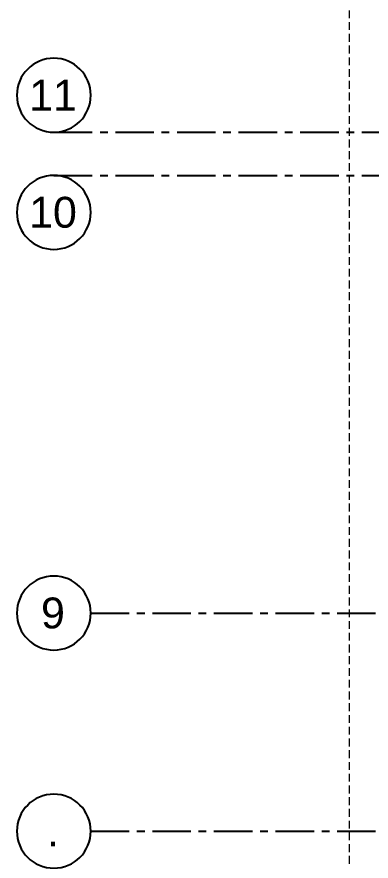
# Model space of a CAD drawing. Header units: millimetres. Extents: x -379292 to 1221486, y 92049 to 447512.
# Drawn here: x -247555 to -241803, y 156795 to 170490 of the extents above; entities that cross this region are included whole.
import ezdxf
from ezdxf.enums import TextEntityAlignment as Align
from ezdxf.lldxf.tags import DXFTag

# ---------------------------------------------------------------- set-up
doc = ezdxf.new("R2010")
doc.units = ezdxf.units.MM
doc.linetypes.add('CENTER', pattern=[2, 1.25, -0.25, 0.25, -0.25])
doc.linetypes.add('HIDDEN', pattern=[9.525, 6.35, -3.175])
doc.layers.add('05_AXIS', color=211, linetype='CENTER')
doc.layers.add('05_AXIS NAME', color=7, linetype='Continuous')
doc.layers.add('06_FORMWORK HIDDEN', color=252, linetype='HIDDEN2', lineweight=0)
doc.styles.add('YAZI-5', font='arial.ttf', dxfattribs={"height": 5})
tags = doc.linetypes.add('HIDDEN2', pattern=[0.1875, 0.125, -0.0625]).pattern_tags.tags
tags[6:7] = [DXFTag(74, 4), DXFTag(75, 0), DXFTag(340, '0'), DXFTag(46, 0.0), DXFTag(50, 0.0), DXFTag(44, 0.0), DXFTag(45, 0.0)]
tags[4:5] = [DXFTag(74, 4), DXFTag(75, 0), DXFTag(340, '0'), DXFTag(46, 0.0), DXFTag(50, 0.0), DXFTag(44, 0.0), DXFTag(45, 0.0)]

# ---------------------------------------------------------------- blocks, each defined once
blk = doc.blocks.new('AWAKS ADI')
at = {"layer": '05_AXIS NAME', "color": 2}
blk.add_circle((0, 0), 6, dxfattribs=at)
at = {"layer": '05_AXIS NAME', "style": 'YAZI-5'}
blk.add_attdef('AKSADI', text='', height=5, dxfattribs=at).set_placement((0, 0), align=Align.MIDDLE_CENTER)
blk = doc.blocks.new('202_Aks')
at = {"layer": '05_AXIS', "ltscale": 500}
for p, q in [((-5600, -109500), (0, -109500)), ((-5600, -110200), (0, -110200)), ((-5000, -117300), (0, -117300)), ((-5000, -120838), (0, -120838))]:
    blk.add_line(p, q, dxfattribs=at)
at = {"layer": '05_AXIS NAME'}
ref = blk.add_blockref('AWAKS ADI', (-5600, -108900), dxfattribs=dict(at, xscale=-100, yscale=100, zscale=100))
ref.add_attrib('AKSADI', '11', dxfattribs={"height": 500, "style": 'YAZI-5'}).set_placement((-5614, -108898), align=Align.MIDDLE_CENTER)
ref = blk.add_blockref('AWAKS ADI', (-5600, -110800), dxfattribs=dict(at, xscale=-100, yscale=100, zscale=100))
ref.add_attrib('AKSADI', '10', dxfattribs={"height": 500, "style": 'YAZI-5'}).set_placement((-5614, -110798), align=Align.MIDDLE_CENTER)
ref = blk.add_blockref('AWAKS ADI', (-5600, -117300), dxfattribs=dict(at, xscale=-100, yscale=100, zscale=100))
ref.add_attrib('AKSADI', '9', dxfattribs={"height": 500, "style": 'YAZI-5'}).set_placement((-5614, -117298), align=Align.MIDDLE_CENTER)
ref = blk.add_blockref('AWAKS ADI', (-5600, -120838), dxfattribs=dict(at, xscale=-100, yscale=100, zscale=100))
ref.add_attrib('AKSADI', '.', dxfattribs={"height": 500, "style": 'YAZI-5'}).set_placement((-5614, -120835), align=Align.MIDDLE_CENTER)
blk = doc.blocks.new('OtoParkBodrumKatMimari')
at = {"layer": '06_FORMWORK HIDDEN', "linetype": 'HIDDEN', "ltscale": 20}
blk.add_line((4200, 55933), (4200, 178100), dxfattribs=at)
at = {"layer": '05_AXIS'}
blk.add_blockref('202_Aks', (5000, 177300), dxfattribs=at)

msp = doc.modelspace()

# ---------------------------------------------------------------- block references
at = {"color": 8}
msp.add_blockref('OtoParkBodrumKatMimari', (-246354.8, 100818.8), dxfattribs=at)

doc.saveas('drawing.dxf')
